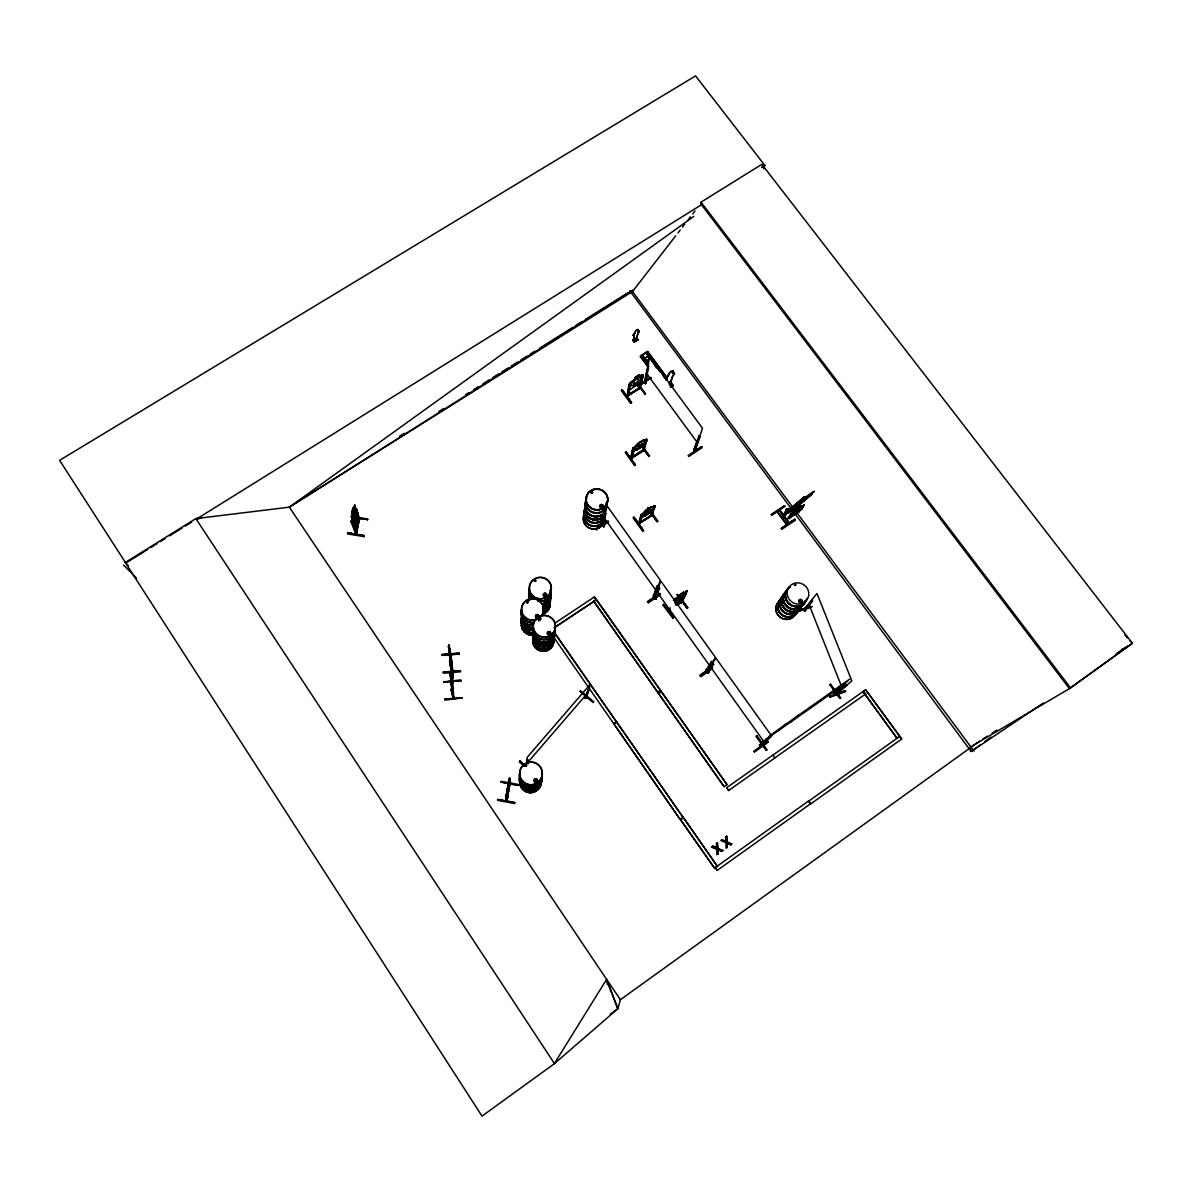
<?xml version="1.0" encoding="UTF-8"?>
<svg xmlns="http://www.w3.org/2000/svg" width="1192" height="1192" viewBox="0 0 1192 1192"><rect width="100%" height="100%" fill="white"/><g stroke="black" fill="none" stroke-linecap="round" stroke-linejoin="round"><path stroke-width="1.5" d="M351.804 513.499L353.279 521.187L355.32 514.765L354.352 507.911L353.607 510.072C352.459 502.07 350.597 523.78 353.041 508.254M526.447 763.446L527.579 759.423M670.887 383.019L672.958 386.104M527.892 764.042L528.056 759.826L526.536 760.66M834.415 691.479C831.211 695.636 836.829 689.393 843.534 683.657L842.282 684.536M590.8 492.519L591.262 491.715M592.096 492.743L592.201 491.983L591.411 492.788M592.066 493.309L592.603 492.341M592.677 492.624L591.426 491.596M452.23 664.838L453.049 678.054L451.872 661.858L452.692 674.881L452.647 674.002M506.734 800.935L505.87 800.905L505.587 795.973L506.511 794.483L506.645 801.054L506.54 793.455M543.939 594.972L544.908 593.586L546.055 594.689M683.016 598.473L680.856 602.72L681.884 601.036M682.197 601.93L677.712 604.94M763.357 742.199L763.178 741.364L761.882 742.378L763.163 741.26L761.777 742.422M829.707 696.635L845.426 690.615L845.605 691.643L829.96 697.305L829.602 696.426L845.456 690.734M535.625 580.385L534.731 580.981M525.18 765.353L526.149 765.771L525.121 765.637M540.006 618.946L539.678 619.825M670.068 610.408C669.934 607.086 666.209 616.383 670.262 607.86M358.375 519.384L359.105 519.965L356.542 532.496M358.539 519.816L359.403 520.129L359.522 518.177L356.348 534.314L356.617 532.377M526.492 601.9L527.177 603.033L528.235 602.005M527.46 601.438L527.52 602.541L526.953 601.617M356.706 533.048L355.842 532.198L356.155 534.046M352.519 515.227L351.431 521.157L355.052 506.138L354.158 507.524M354.724 529.337L355.797 529.218L358.315 516.821L356.646 509.327L353.383 525.359L353.562 523.079M452.185 671.558L451.232 669.8L451.992 669.383M452.096 682.942L452.856 682.703L452.155 683.225M452.915 696.962L453.809 696.635M453.079 696.59L453.884 698.378L451.723 689.676M633.831 335.578L633.608 340.689L636.409 338.647L638.018 332.926A3.651 0.998 -37.1 0 0 637.809 331.108C639.314 327.606 634.025 331.242 634.844 332.985A3.651 0.998 -37.1 0 0 633.831 335.578L633.608 340.689M799.415 600.813L800.964 601.99M799.772 601.528L799.474 600.723M801.411 600.604L801.471 601.632M795.764 584.885L794.796 585.034L795.481 584.303M795.437 584.587L794.915 585.317M837.32 693.357L836.441 691.926L845.501 684.312L846.648 685.579L846.052 684.119M836.769 691.658L837.157 693.699M804.838 609.291C806.731 614.014 801.888 606.892 804.853 611.004M805.166 611.094L804.406 609.455M652.173 514.437L650.713 515.212L652.501 514.899M652.218 515.51L654.617 505.646L652.128 515.585M652.367 515.331L650.534 515.868L652.024 511.115M642.965 514.125L641.4 515.048L638.793 524.301L640.238 523.184M646.317 441.979L646.913 439.49L644.291 450.114L642.995 450.621L644.082 449.16M640.059 522.528L651.815 514.944L638.599 523.75L641.058 514.586L642.652 514.229M640.178 523.124L638.465 523.839L639.97 522.841M632.073 457.087L630.643 458.324L643.814 449.742M642.875 450.725L632.296 457.49M632.445 457.385L632.147 458.205L634.8 447.447M638.614 388.428L640.402 387.445M630.166 383.675L628.929 384.465L627.037 396.608L640.283 388.011M626.873 395.476C629.778 392.69 627.216 397.726 626.918 395.252M354.143 519.31L354.844 525.314L356.84 518.922L355.887 512.173L355.156 514.318M508.209 789.089L508.612 788.255M509.997 784.604L510.355 781.892M497.645 799.564L514.84 802.633L514.646 803.587L497.496 800.294L497.66 799.325L514.825 802.574M507.226 794.394L509.58 778.138L509.908 781.431M508.284 789.923L508.328 790.385M451.321 669.785L452.275 670.887M451.395 670.083L451.604 668.935M452.677 691.643L451.783 678.367L453.005 698.139L453.794 698.244L452.662 681.66M451.679 668.161L448.46 646.079L451.157 656.613L450.382 654.646M508.358 790.207L507.688 794.692L507.867 793.783M364.156 536.653L347.543 533.927L347.632 532.794L364.231 535.685L347.617 532.839L364.335 535.804L364.156 536.698M452.468 691.494L452.379 692.463M509.267 787.793L509.938 781.252L507.583 797.88L509.699 783.218L507.956 793.246M507.196 794.766L506.898 797.433L507.42 795.347M508.716 785.915L509.237 782.503M785.737 510.802L782.086 517.417L787.927 508.82M506.734 793.499L506.183 795.6M507.747 790.668L507.315 794.915L507.881 792.516M507.494 788.776L507.732 795.526L508.299 793.142M452.081 675.924L452.737 678.814L453.035 677.89M452.737 678.814L452.841 677.905M608.591 521.545L596.328 529.501M507.539 789.402L507.077 793.693L507.673 791.294M622.045 389.918L631.537 402.449L622.045 389.918L621.375 390.41L630.732 403.224L631.462 402.747L622.075 389.709M509.148 784.738L507.613 793.142L508.343 790.132M632.55 340.405L634.353 342.149L632.654 339.839M508.552 783.308L507.628 790.803L508.775 785.036M510.161 781.863L509.848 779.479L507.032 799.564L507.375 797.165M507.598 797.731L507.211 799.072L509.684 781.907L507.405 795.407M509.237 784.217L509.401 783.353L508.775 787.763L509.535 784.634L509.282 786.035M635.291 341.761L636.856 339.705L635.664 340.763M636.275 338.051L636.722 337.262L637.973 340.346M636.409 338.647L638.152 333.089A3.651 0.998 -37.1 0 0 637.943 331.287L637.958 329.35L635.649 330.691M636.632 340.897L637.005 339.899M603.584 526.655C601.528 521.858 606.624 528.816 602.914 525.732L606.743 505.438L660.368 580.355L654.199 597.326C652.039 593.02 656.643 599.025 653.812 595.27M627.171 396.489L629.748 383.377M628.884 388.652L629.853 383.511M629.227 388.637L628.258 395.923L630.493 384.137L628.929 384.465M604.448 526.447L603.435 525.195L605.76 512.918L603.822 526.7L604.478 526.089M628.214 394.612L627.901 395.237M604.269 526.208L605.357 520.889M518.162 785.409L518.341 784.455L501.206 781.311L501.027 782.101L518.162 785.409L501.057 782.056M508.85 783.725L508.954 778.629L506.719 793.559L507.3 788.731M507.449 788.94L509.58 778.138M506.511 794.483L505.587 795.973M509.535 778.346L509.863 784.038L506.645 800.696M634.844 378.028L634.323 380.024M648.329 366.585L640.625 356.095L647.36 351.506L666.477 377.045M727.016 784.619L724.11 786.69L593.661 601.14L596.358 599.338L727.016 784.619L594.301 596.968L596.104 599.934L554.146 627.618M638.927 375.197L638.539 377.179C644.991 370.533 643.337 380.084 640.029 383.124M639.195 375.182C627.186 384.241 642.577 369.863 638.644 377.313L640.745 376.538L640 380.188L637.467 383.153L633.325 385.806L631.402 385.687L632.103 382.081L634.457 379.995M355.35 514.825L353.353 523.079M356.646 509.327L355.35 514.348L353.8 510.593L352.757 515.629L354.084 519.429M356.393 517.701L355.395 522.647L354.337 519.816M357.958 513.469L355.797 529.218M367.494 519.578L357.63 518.013L367.613 519.578M367.583 519.831L367.762 518.952L357.794 517.343M508.731 785.245L509.282 782.563L509.357 783.785M650.534 377.357L637.794 386.253M350.91 516.836L351.163 516.24M353.622 509.848L354.933 505.021L354.337 506.481M359.448 518.416L358.524 519.578L358.598 518.267L355.782 534.21L351.163 522.081L352.057 520.695L356.78 533.062M352.057 520.695L351.163 522.081M353.83 518.52L354.858 513.514M356.632 512.635L354.069 525.121L353.16 525.27M356.676 532.69L355.723 534.15M355.782 532.481L359.582 518.505M356.542 532.615L355.559 533.599M639.135 388.845L639.642 383.407M625.904 451.917L635.396 465.178L634.651 465.655L625.264 452.528L626.009 451.828L635.366 464.969L625.77 452.2M638.808 388.95L640.253 387.609M638.942 388.86L642.235 375.942L639.821 387.653L626.858 395.863M645.021 361.534L651.592 357.511M647.36 351.506L640.149 356.497L648.016 366.898M694.608 451.44L702.49 428.241L649.789 356.721L644.231 382.841C643.457 380.62 647.092 385.225 644.857 381.753M509.64 781.416L510.027 779.508M509.863 782.041L510.072 780.104L510.31 782.086M647.748 368.164L644.961 382.364L644.842 381.619M645.081 383.109L645.677 383.6M508.597 783.963L509.163 781.282M647.524 374.422L645.587 383.466L644.395 382.051M634.457 447.805L632.907 447.909L630.553 458.205M580.072 691.375L580.653 690.824L593.78 701.805L593.169 702.52L580.102 691.345L593.333 702.326M643.173 451.038L642.548 450.263L630.851 457.668L630.836 458.86L644.112 450.427M632.877 450.71L633.101 448.46L638.256 443.23L642.98 440.325M637.631 384.092L644.947 393.822M630.97 458.771L632.907 447.909M632.103 458.145L631.969 457.028L632.326 457.892M632.237 455.791L633.384 450.576M651.011 378.043L637.78 386.64M656.434 364.096L659.012 367.583M509.774 778.167L509.163 779.955M701.03 202.148L700.673 203.683L1069.433 688.618L1132.4 643.293L761.852 164.317L701.03 202.148L1070.625 688.022M643.933 449.25L642.801 451.083L644.276 443.498M642.801 451.083L646.347 439.192L645.453 440.444M643.635 449.771L646.347 439.192M636.677 449.95L641.281 446.955L646.362 441.755L646.913 439.49L642.786 440.28L644.589 441.219L644.187 442.917L637.943 448.118L635.232 448.743C636.439 443.558 641.877 440.027 647.018 439.625M587.865 692.731L526.924 763.372L527.132 757.382L589.831 684.759C590.07 690.272 583.663 702.535 586.002 696.992M761.122 745.656C759.93 743.868 760.824 748.218 759.617 744.851M585.153 698.274L586.047 694.906M707.973 673.048L706.975 671.617L715.811 657.984L771.731 736.09L760.377 746.55L759.364 745.089L760.138 744.434M585.6 698.661L588.148 689.259L587.596 690.853M585.972 698.169L586.077 697.052M587.79 690.749L585.153 698.035M665.702 378.46A5.558 1.341 -36.9 0 1 668.101 375.912C667.103 373.007 675.298 367.464 672.809 373.29A5.558 1.341 -36.9 0 1 672.929 375.823L670.053 383.943L672.72 375.555A5.558 1.341 -36.9 0 0 672.601 373.022L672.809 373.29M665.628 379.339A5.558 1.341 -36.9 0 1 668.31 376.18L669.68 372.887L673.361 371.129M707.05 670.947L706.752 669.278L705.858 669.859L706.96 671.394L712.652 662.529L711.728 661.247L705.992 670.187M706.99 671.081L706.037 669.546M708.704 672.213C707.124 673.912 710.253 671.945 707.795 671.051M670.411 387.385L670.619 385.388M672.243 386.566L672.929 385.09L670.336 381.589M653.425 595.806L654.199 597.326L654.9 596.775M655.57 598.98L654.497 597.848L660.8 581.055L715.543 657.537L706.677 671.156M693.759 450.367L693.863 449.503L695.115 451.008L699.913 436.883L699.034 435.691L693.759 450.367L697.305 440.802M693.953 449.652L694.772 450.934M656.002 598.652L655.108 597.162M694.414 449.339L694.832 450.814M639.582 522.886L650.951 516.017L650.713 515.212M642.92 514.259L640.074 523.556L641.892 515.287M603.822 526.7L602.914 525.732M604.299 526.387L603.51 525.195M657.731 521.232L648.12 507.986L657.746 521.247L656.986 521.753L647.584 508.179L657.194 521.589M979.601 741.126L620.406 999.716L617.918 1008.67L610.349 1014.139M643.486 530.485L633.876 517.179L633.086 517.909L642.652 531.23L643.486 530.485L633.876 517.179L643.412 530.723M650.862 516.33L653.365 506.466L654.617 505.646M654.557 508.179L655.287 506.093L653.797 507.107M796.792 506.406C793.44 506.734 793.038 511.696 792.114 510.116M635.977 340.897L635.828 339.422M763.714 168.877L764.787 165.345L695.547 75.886L59.6 460.335L125.816 563.086L147.734 549.438M534.657 779.911L534.746 780.805M534.701 780.313L534.94 779.806M688.35 455.702L701.73 446.642L702.148 447.611L688.887 456.432L688.35 455.702L701.716 446.613M506.734 795.883L506.317 797.239L506.928 795.928M524.703 765.502L526.506 765.115M526.432 766.337L526.536 765.353M600.485 505.93L600.872 505.021M591.202 491.7L591.545 492.847M547.962 633.056L548.931 631.939L550.153 632.818M549.81 633.92L550.153 632.728M538.858 618.663L539.395 619.423L538.724 618.559M539.499 619.199L538.724 618.648L539.678 619.006M509.714 785.617L509.863 784.038M506.123 799.027L505.944 800.726M695.308 450.442L694.578 451.306M695.398 450.65L693.684 450.01M534.508 580.236L534.269 581.145M534.761 580.489L535.432 581.219M536.042 580.951L534.448 581.264M659.563 593.363L647.36 601.587L648.239 602.72L660.383 594.435M359.299 519.533L359.373 519.965M654.021 597.237L653.469 595.925M799.519 600.887L800.264 599.889M657.552 585.361L658.461 586.628L654.676 596.998L653.782 595.777L656.33 588.714M656.136 598.28L656.062 599.025L655.078 597.669L658.878 587.313L659.787 588.565M655.719 598.995L655.317 597.713M655.317 599.114L659.295 588.893L658.878 587.313M655.958 598.891L657.939 593.542M682.986 817.25L680.081 819.321L613.835 723.768L616.577 721.89L682.986 817.25L555.114 633.801M616.637 722.143L555.144 633.503M506.868 799.176L505.9 794.364M668.861 610.93L669.874 609.514M452.841 682.882L451.902 682.778M452.856 683.299L452.692 681.541M678.904 595.344L678.322 596.849L683.448 592.335L678.874 595.553M681.377 597.117L681.928 595.836L676.862 600.306L678.278 597.207L682.524 594.212L681.198 597.267L683.269 596.089L682.226 598.444L676.773 603.003M679.008 595.493L674.985 601.185L683.746 595.002L684.804 592.603L682.718 593.78L683.448 592.335M678.188 598.652L680.915 596.73M355.946 532.913L351.476 520.606M683.344 592.171L682.599 593.631L687.233 590.874L685.638 591.485M680.364 602.362L680.692 601.662L681.094 602.765M680.707 602.824L680.528 601.99M680.856 602.72L686.622 591.619L675.104 598.891L678.352 596.626M684.968 594.078L686.264 591.143M681.973 602.034L686.965 590.845M684.014 597.862L687.233 590.874M684.133 598.012L685.579 594.182L683.388 596.566M681.601 600.679L687.054 608.248L681.571 600.589M707.437 671.051L706.335 669.517M708.599 672.735L707.124 671.677L708.018 672.929L713.367 664.585L712.443 663.303L713.859 664.257M657.597 692.299L660.308 690.451M658.491 693.52L661.202 691.673M669.636 609.47L668.354 610.721L669.248 610.87M771.596 515.063L784.783 506.108M837.008 693.506L851.818 680.87L816.967 593.452L803.944 609.797L812.452 599.621L812.482 601.245L804.645 610.721M804.63 609.753L805.062 610.826M638.569 523.407L639.702 522.454L640.298 523.303M779.017 510.265L788.985 523.348M789.015 523.213L779.225 509.967M782.161 516.956L787.674 508.775M782.891 518.237L784.053 517.656L783.412 516.508C787.972 514.378 787.033 504.961 787.256 510.668M787.391 510.578L782.757 518.326L784.232 517.343M783.233 518.416L787.703 511.293M784.127 517.552L787.852 511.204M634.829 447.492L633.25 448.371M781.579 528.25L794.855 519.31L795.228 520.263L781.952 529.203L781.401 528.473L794.841 519.28L781.52 528.548M799.072 511.711L801.605 509.133L788.821 518.863L788.24 518.133L790.847 513.931M788.344 518.282L792.62 512.649M788.493 518.177L790.952 514.08M787.435 524.271L777.363 511.353M796.718 508.954L795.66 510.578M797.21 508.567L799.907 506.749M800.83 505.974L799.862 507.554L801.784 506.57C801.814 509.61 784.053 521.917 795.586 512.098L793.812 512.337L801.367 507.151L797.418 510.861L799.027 510.876L791.354 515.302L795.66 510.385M799.981 507.703L801.009 505.825L800.16 507.554M523.675 764.713L519.861 761.062L523.809 764.459M794.796 519.608L781.401 528.473M801.471 509.222L804.034 505.05M801.575 509.371L804.198 504.931L790.817 514.169M712.682 667.684L700.36 675.998M554.429 1063.487L606.609 979.377L289.328 507.166L195.846 518.595L125.264 562.52L482 1116.114L554.474 1063.622L617.814 1008.745L606.624 979.377L620.406 999.716M788.672 510.131L788.061 508.731M712.92 662.976L707.601 671.349L708.495 672.586L711.266 668.28M707.78 672.884L707.273 671.617M526.492 766.054L524.823 765.964M628.735 388.756L629.748 389.769L640.029 382.975L642.041 380.233M545.787 595.568L545.996 594.421M546.085 595.27L544.208 595.732M536.683 617.173L538.158 616.577M538.248 618.633L540.05 618.737M527.803 601.96L527.058 601.528L527.266 602.586M528.16 602.437L527.192 602.899M621.375 390.395L630.732 403.224M799.608 600.634L801.173 599.993M787.51 509.297L789.134 508.746L787.882 509.818M787.778 509.669L789.134 508.746M649.536 508.507L645.826 513.067L650.355 510.087L649.431 508.358M675.67 235.897L632.505 291.519L289.313 507.151L693.848 216.348M677.95 232.962L680.215 230.041M682.495 227.106L684.759 224.185M688.171 219.79L690.436 216.855M692.716 213.934L694.981 210.999M796.554 612.092L811.886 606.654M524.525 766.396L519.25 761.882L519.831 761.092M805.047 611.004L809.726 605.163M646.6 510.25C630.792 527.162 655.034 498.122 643.367 515.182L646.079 514.348L652.411 509.222L652.843 507.717L651.16 507.241L655.287 506.093L651.055 507.092M676.117 604.329L684.163 597.773M682.107 600.276L684.283 597.922M833.789 691.867L833.7 692.939L835.19 691.822M794.244 506.302L791.846 508.91L797.076 506.645L812.408 493.741L804.227 497.749M794.23 509.446L792.591 510.608M794.364 509.416C792.874 507.911 793.336 512.664 785.334 513.663L786.884 511.904M784.977 513.186L792.769 509.759M672.809 618.32L673.644 617.59L663.616 604.135L662.782 604.865L672.884 618.246M634.353 379.846L629.719 383.586L631.328 382.006M633.205 448.594L638.197 443.215M776.812 511.74L786.66 524.912M645.587 361.817L641.192 355.827L648.731 366.436M646.839 361.042L642.473 355.007L641.594 355.589M646.735 352.266L647.763 351.595L666.507 377.015M675.491 603.897L681.675 599.546L679.365 600.172L682.867 596.715L675.298 602.034M640.268 388.145L643.024 374.839L641.519 375.271M675.208 603.718L677.503 601.468L675.313 602.124M672.079 386.655L673.122 385.985M756.652 735.851L755.952 736.358L766.173 750.409M649.372 512.962L654.602 507.956L644.887 516.166L649.536 513.111M453.035 696.828L451.157 689.021L452.93 697.856M452.766 683.18L450.114 673.554L451.932 689.84L451.247 683.612M833.744 691.792L834.251 692.492M635.262 339.72L636.275 340.376M759.513 745.134L766.873 738.444L767.827 739.755L766.396 738.802M771.09 734.719L849.583 679.202L833.938 692.775M763.267 742.288L762.373 743.033M754.104 751.258L767.842 741.484M680.081 819.321L553.475 636.856M777.84 731.054L785.364 724.2M680.692 819.902L714.693 868.417L717.45 866.45L683.582 817.846L680.692 819.902L714.693 868.417M833.759 690.019L830.079 684.461L840.181 698.408L830.004 684.521M683.582 817.846L717.45 866.45M790.639 722.084L798.506 714.991M673.45 600.366L675.149 598.876M673.569 600.515L675.268 599.04M535.059 781.341L536.46 781.505L536.936 780.03M724.11 786.69L593.661 601.14M766.843 749.932L756.756 735.762L766.903 749.887L766.143 750.438M548.126 633.831L549.929 633.891M836.158 690.093L843.534 683.657M630.792 457.594L631.03 458.413L632.207 457.639M526.626 601.483L528.279 601.796M836.68 691.732L837.082 691.747M726.658 787.688L728.625 790.49L726.658 787.688L865.645 689.721L901.718 738.995L810.456 804.123L808.459 801.322L899.483 736.537M837.723 693.103C839.138 693.386 835.368 689.959 837.082 693.535M846.648 685.579L837.961 692.865M786.303 509.267C789.387 512.664 784.172 509.357 787.197 508.88L786.72 509.818L787.972 508.76L788.612 509.759M787.197 508.88L785.99 509.535M787.003 510.206L788.851 508.373M784.902 513.231L804.302 496.945L785.468 513.692M804.302 496.945L785.573 512.843M804.66 497.422L785.245 513.692C790.341 510.325 781.028 514.229 793.142 509.952M638.778 387.638L638.882 388.562L627.141 396.057M792.024 510.146L802.693 501.057M807.997 496.528L811.707 494.427L792.457 510.578M800.771 503.009L814.449 491.253L805.524 497.198L796.435 505.363L803.751 500.953M834.355 691.405L840.3 698.318M774.755 757.993L772.997 755.043M795.809 585.466L794.289 584.885M645.602 352.981L660.383 372.038M863.604 691.315L865.586 694.012M865.645 689.721L901.718 738.995M786.049 512.083L787.152 512.411M672.571 386.253L670.366 383.258M673.018 386.074L669.815 381.917L672.199 386.223L672.929 385.09M1129.882 640.551L1132.4 643.293L1069.433 688.618L970.228 747.116L971.152 751.496L1043.447 702.967M980.539 744.717L971.152 751.496L630.032 291.101M985.039 741.469L991.029 737.133M761.777 167.506L764.787 165.345L761.703 167.267M715.423 867.433L808.757 800.845L810.754 803.632L717.241 870.369L715.26 867.508L717.241 870.369M897.189 738.206L863.038 691.569L896.861 738.399L899.379 736.447M769.063 736.582L770.345 735.688L767.648 738.161L840.33 687.248M833.387 692.314L834.922 691.181M754.476 752.063L768.184 742.214L767.648 741.513L754.044 751.154L754.447 751.988M840.032 698.527L840.777 697.99L830.526 684.178L829.826 684.685M716.735 849.121L711.624 846.976L716.735 849.121L716.943 854.738L718.135 853.904L717.822 849.509L718.135 853.904M717.867 848.242C717.584 833.446 714.783 853.085 722.933 850.492L721.682 851.371L717.703 849.568M727.299 847.393L726.986 842.982L727.299 847.393L726.107 848.212L725.898 842.61L720.788 840.464L722.039 839.6L725.928 841.358L725.615 837.052L725.928 841.358M726.852 843.057L730.83 844.845L732.082 843.966L726.897 841.805L726.703 836.277L726.897 841.805M675.804 602.988L679.991 600.038L681.019 597.684L674.687 602.094M676.222 604.478L682.197 600.232L687.799 607.711L687.054 608.248M711.624 846.976L712.876 846.096L716.779 847.855L712.876 846.096M717.554 842.789L716.347 843.623L716.66 847.929M725.496 837.127L726.703 836.277M682.048 595.985L677.399 599.04M674.806 601.766L685.683 594.376L676.043 602.02M681.317 597.415L684.297 595.046M675.968 605.268L680.468 602.094M677.369 604.478L681.854 601.304M677.756 594.301L677.011 594.838L679.246 597.818M677.25 599.576L681.481 596.596M728.625 790.49L865.884 693.789M711.52 669.263L700.896 676.758L699.853 675.372L707.467 670.068M699.913 675.417L707.512 670.113M711.117 668.414L700.479 675.938M712.652 662.529L711.237 661.59M613.746 723.976L616.726 721.935M658.461 586.628L657.06 585.704L653.276 596.343M660.04 593.556L647.956 602.109M647.778 602.124L660.1 593.84M647.897 602.347L660.249 593.944M648.239 602.675L660.353 594.361M801.009 505.825L796.494 508.865L801.113 505.974M788.24 518.133L799.251 511.845M1115.727 654.453L1128.034 646.198L1121.448 649.655M554.265 627.812L594.555 600.962M693.818 449.652L694.325 449.846M596.283 529.755L595.747 529.01L607.905 520.978M596.194 529.591L608.412 521.396M555.278 622.939L594.301 596.968M699.913 436.883L698.557 436.004M652.322 515.212L638.912 523.869M647.42 508.477L648.18 507.986M646.422 510.087L651.249 507.136L646.541 510.236M637.705 386.476L651.085 377.715M645.304 383.496L645.721 382.826M632.714 450.829C638.748 450.68 643.01 445.495 646.213 441.83M644.798 394.18L645.528 393.688L638.212 383.764M628.184 394.775L638.48 388.503M982.729 739.129L987.408 736.135M992.102 733.125L996.795 730.13M1117.098 653.186L1128.034 646.198M289.313 507.151L632.982 290.014M399.588 436.183L404.312 433.217M438.939 411.449L443.662 408.483M465.714 394.641L468.858 392.66M473.582 389.695L478.305 386.73M483.028 383.764L489.331 379.816M492.475 377.834L498.777 373.871M501.921 371.904L508.224 367.941M511.368 365.959L517.671 362.01M520.815 360.029L527.117 356.08M530.261 354.099L534.985 351.133M539.708 348.168L572.771 327.398M575.93 325.416L582.217 321.467M585.376 319.486L627.886 292.785M687.754 607.726L682.092 600.097M150.863 547.486L157.135 543.582M160.264 541.63L164.958 538.71M169.666 535.789L182.197 527.981M185.326 526.03L191.584 522.141M201.686 517.82L196.293 519.205L701.477 204.756M789.476 523.02L779.747 509.759M730.83 844.845L726.986 842.982M722.933 850.492L717.748 848.317M648.955 456.089L641.505 446.27M648.984 456.268L641.594 445.957M535.163 779.613L536.311 779.374M536.594 615.385L537.979 615.31M537.875 617.098L536.981 617.277M527.534 602.467L527.803 601.811M534.627 580.057L535.595 579.997M684.327 595.285L685.787 594.525M644.932 394.045L636.677 382.662M602.139 506.794L600.366 506.034M592.245 493.086L591.038 492.862M600.857 505.125L602.541 506.049M600.917 505.289L601.736 504.946M685.758 591.634L687.084 590.994M646.317 352.534L650.325 358.658M641.981 355.216L648.612 364.096M784.962 513.022L786.064 513.35M802.454 501.504L799.847 502.622L809.442 495.544M811.707 494.427L810.649 494.263M813.391 491.968L810.411 493.771L812.139 493.041M804.302 505.08L803.065 505.587M802.976 505.691L804.153 505.199M639.135 388.324L639.94 387.087M836.441 691.926L837.529 691.762M796.331 612.047L811.99 606.519M805.39 610.826L804.496 611.198L803.944 609.797M196.293 519.205L199.824 518.103M640.819 517.253C651.875 512.769 637.288 520.591 641.505 515.197L641.058 514.586M641.624 375.405L643.129 374.988M549.363 634.099L548.499 634.189M545.355 595.732L544.476 595.806M539.425 619.81L538.397 619.482M632.609 450.695L636.781 450.084M354.754 529.159L355.797 529.039M353.19 525.091L353.875 525.091M460.917 680.647L460.872 679.887L443.692 681.928L460.932 680.826L443.692 681.928M451.008 682.763L450.561 672.675L451.783 678.471M451.455 683.746L451.008 682.599M451.276 690.6L451.783 688.976M444.884 699.272L462.109 697.841L444.839 698.989L444.944 700.091L462.123 697.976M449.354 655.019L448.907 645.155L450.144 651.264M449.771 648.15L449.95 651.279M442.113 654.557L459.233 653.156L459.293 654.095L442.172 655.436L442.113 654.512L459.233 653.216M442.157 655.257L459.278 653.842M449.786 656.092L449.339 654.855M450.293 656.494L451.321 656.241L451.083 654.766M450.516 656.434L451.157 655.943L451.947 668.042M450.055 659.981L449.593 655.958M449.518 661.426L451.083 668.205M449.861 659.936L450.263 662.171M452.066 669.859L451.589 671.603L449.622 662.99M451.41 675.417L451.589 678.486M451.842 669.993L452.349 674.985L451.395 664.883L452.29 676.087M452.096 673.897L451.232 658.967L451.083 660.726M451.306 664.302L451.232 662.037L452.036 667.684M537.115 615.221L538.069 615.668M655.406 599.203L654.632 598.175M706.439 669.666L707.303 670.723M707.154 671.096L705.962 669.993M800.473 600.112L801.233 600.395M800.696 602.02L799.951 601.736M354.799 512.56L353.517 517.894M356.259 509.222L356.393 512.679M508.135 791.458L507.896 790.072M509.684 779.926L509.327 782.548M508.641 780.224L509.461 783.844M506.272 799.057L507.032 799.564M629.883 290.982L632.505 291.519L974.058 751.183M536.311 779.33L536.802 780.149M450.978 654.602L448.907 645.155M450.472 657.313L450.487 656.166M519.787 761.241L523.75 764.608M628.795 388.503L629.868 389.635M123.581 565.068L136.559 578.195M125.264 562.52L128.393 565.723M1124.861 635.068L1127.379 637.809M677.101 594.629L679.365 597.579M647.643 366.778L648.523 367.955L645.125 383.764L644.276 382.617M693.789 450.144L694.653 451.321M793.246 510.236L792.799 509.476L786.929 512.649M634.844 332.985L634.978 333.164A3.651 0.998 -37.1 0 0 633.965 335.757M647.286 351.685L667.177 378.698M670.083 382.587L672.69 386.178M648.314 353.339L667.058 378.773M636.379 337.47L638.078 339.78M648.94 355.246L656.807 365.631M658.848 368.715L666.73 379.086M647.42 354.024L650.862 358.434M652.933 361.504L655.272 364.409M658.446 368.984L665.181 377.879M666.388 379.622L666.596 379.89A5.558 1.341 -36.9 0 1 665.658 379.756M662.543 374.959L664.749 377.953M669.159 383.943L671.364 386.938M652.531 361.653L654.736 364.633M647.807 355.976L650.013 358.971M647.643 356.065L649.878 359.06M644.514 358.121L646.72 361.116M644.112 358.27L646.317 361.265M643.799 358.583L646.004 361.578M643.635 358.673L645.87 361.668M640.745 355.723L648.463 366.495M646.302 373.096L697.543 442.828M641.594 375.152L631.164 381.827M641.177 441.576L642.145 443.662L637.66 446.568L639.672 442.56M642.19 445.793L649.61 455.91L648.85 456.402L641.564 445.987M604.344 518.133L656.464 591.098M656.881 591.768L710.045 666.209M710.313 666.641L764.579 742.616M195.846 518.595L554.474 1063.622M539.857 618.514L539.455 619.944L538.248 619.065M837.052 691.896L837.648 693.133M808.727 603.793L842.506 688.872M617.814 1008.745L606.609 979.377L607.473 984.696M351.461 520.993L356.348 534.314M353.428 525.195L354.903 529.382M352.266 512.903L352.936 509.655M353.845 517.134L354.501 513.916M353.756 517.805L354.337 519.34M352.832 508.462L353.413 510.042M352.862 508.224L353.428 509.803M357.555 516.896L358.643 520.189M354.456 506.049L359.254 520.114M356.617 509.535L358.092 513.663M354.739 504.991L359.686 518.863M451.157 689.021L453.094 696.769M451.202 682.584L451.977 685.773M450.218 675.119L452.17 683.403M451.023 678.695L450.963 675.73L451.798 681.273M450.114 673.554L452.051 681.705M451.157 678.576L451.619 680.468M450.77 672.869L451.41 675.611M450.561 672.675L452.751 681.824M452.275 675.909L452.93 678.799M450.069 662.186L452.185 672.139M451.261 664.942L451.351 668.101M449.533 654.84L450.323 658.342M451.276 663.437L451.515 664.51L451.261 660.591M451.232 658.967L451.872 661.858M448.579 647.643L450.561 656.658M451.038 658.982L451.693 662.052M448.46 646.079L450.457 654.959M449.771 650.251L450.159 653.946M449.786 655.943L450.069 659.146M451.44 683.597L452.17 688.618L452.17 686.562M506.228 795.422L506.347 797.046M506.421 795.451L506.511 797.269M506.883 796.703L507.062 798.834M506.689 796.673L506.823 798.268M507.703 790.028L507.837 792.024M508.12 790.668L508.254 792.65M452.602 673.48L452.14 665.896M452.185 669.71L452.334 671.185M450.77 660.472L450.144 651.16L450.576 660.487M452.856 696.679L453.005 698.139M508.731 784.381L508.82 786.66M509.118 785.245L509.237 787.301M508.895 784.634L508.969 785.856M508.954 778.629L509.267 783.934M509.997 779.717L510.131 782.056M449.31 648.18L449.429 650.638M450.755 672.66L450.814 674.434M449.101 645.14L449.16 646.854M541.958 775.59A11.22 11.16 -52.6 0 1 530.157 787.644A11.22 11.16 -52.6 0 1 519.831 774.398M542.137 775.411A11.384 11.324 -52.5 0 1 530.157 787.644A11.384 11.324 -52.5 0 1 519.682 774.174M541.838 776.797A11.16 11.115 -53.6 0 1 530.082 788.806A11.16 11.115 -53.6 0 1 519.816 775.59M541.704 770.941A11.473 11.413 -51.1 0 1 531.736 786.184A11.473 11.413 -51.1 0 1 519.682 772.625M542.137 774.04A11.309 11.249 -51.3 0 1 541.973 776.99M541.049 779.792A11.309 11.249 -51.3 0 1 519.831 772.833M541.63 779.747A11.13 11.071 -55.9 0 1 529.918 791.712A11.13 11.071 -55.9 0 1 519.682 778.555M541.809 778.272A11.22 11.16 -54.8 0 1 530.008 790.341A11.22 11.16 -54.8 0 1 519.682 777.08A11.22 11.16 -54.7 0 0 530.008 790.266A11.22 11.16 -54.7 0 0 541.809 778.197M541.496 779.598A10.981 10.937 -55.8 0 1 529.948 791.413A10.981 10.937 -55.8 0 1 519.831 778.421M541.481 781.252A11.056 10.996 -54.8 0 1 528.577 790.087A11.056 10.996 -54.8 0 1 519.831 777.199M541.511 780.998A11.071 11.011 -54.7 0 1 528.592 789.864A11.071 11.011 -54.7 0 1 519.831 776.946M536.385 786.154A1.728 1.728 -61.6 0 1 535.983 786.362M605.417 511.025A10.698 10.266 9.5 0 1 585.227 504.544M606.385 505.81A10.698 10.266 9.5 0 1 606.266 508.477M606.579 505.587A10.847 10.415 9.5 0 1 593.84 516.553A10.847 10.415 9.5 0 1 585.987 501.743M585.659 504.842A10.654 10.221 9.5 0 0 590.74 518.55A10.654 10.221 9.5 0 0 604.91 513.827A10.654 10.221 9.5 0 1 590.725 518.669A10.639 10.221 9.5 0 1 585.644 504.991A10.654 10.221 9.5 0 0 590.725 518.669A10.639 10.221 9.5 0 0 604.88 513.976M607.279 501.847A10.937 10.49 9.5 0 1 594.45 512.888A10.937 10.49 9.5 0 1 586.524 497.958M606.505 505.214A10.713 10.281 9.5 0 1 595.33 516.211A10.713 10.281 9.5 0 1 585.317 503.948M607.056 502.249A10.773 10.341 9.5 0 1 594.406 513.141A10.773 10.341 9.5 0 1 586.598 498.42M606.013 502.741A10.847 10.415 9.5 0 1 595.285 516.553A10.847 10.415 9.5 0 1 586.002 501.549M607.041 504.35A10.788 10.356 9.5 0 1 593.139 512.202A10.788 10.356 9.5 0 1 586.688 497.809M604.836 513.707A10.564 10.147 9.5 0 1 590.785 518.401A10.564 10.147 9.5 0 1 585.749 504.797M603.584 520.785A10.46 10.057 9.5 0 1 589.653 525.434A10.46 10.057 9.5 0 1 584.676 511.949M603.778 520.472A10.624 10.207 9.5 0 1 589.653 525.195A10.624 10.207 9.5 0 1 584.601 511.502M603.092 523.452A10.43 10.028 9.5 0 1 589.235 528.086A10.43 10.028 9.5 0 1 584.274 514.661A10.356 9.968 9.5 0 0 589.265 527.952A10.356 9.968 9.5 0 0 603.063 523.348M605.238 514.721A10.698 10.281 9.5 0 1 592.811 522.871A10.698 10.281 9.5 0 1 584.199 510.787A10.698 10.281 9.5 0 0 592.841 522.692A10.698 10.281 9.5 0 0 605.268 514.542M603.688 520.219A10.475 10.072 9.5 0 1 589.742 524.867A10.475 10.072 9.5 0 1 584.75 511.368M604.21 517.403A10.549 10.132 9.5 0 1 584.318 511.01M605.163 514.318A10.564 10.147 9.5 0 1 592.901 522.364A10.564 10.147 9.5 0 1 584.393 510.429M533.152 625.532A11.056 10.803 0.5 0 1 521.485 612.703M533.062 627.677A10.862 10.609 0.5 0 1 521.44 617.858A10.907 10.654 0.3 0 0 532.973 630.404M533.062 627.558A10.788 10.549 0.5 0 1 521.5 617.784M521.5 609.917A11.145 10.877 0.7 0 0 533.256 622.835A10.996 10.728 0.6 0 1 521.47 612.912M542.971 608.397A11.145 10.877 0.7 0 1 543.388 614.014M533.152 625.085A10.922 10.668 0.6 0 1 521.634 612.435M542.807 608.605A10.996 10.728 0.6 0 1 543.239 614.148M540.9 618.946A11.145 10.892 0.7 0 1 538.724 620.838M533.271 622.701A11.145 10.892 0.7 0 1 521.5 609.768M542.971 608.248A11.145 10.892 0.7 0 1 543.403 613.865M540.795 618.693A11.011 10.743 0.7 0 1 538.65 620.555M533.256 622.388A11.011 10.743 0.7 0 1 521.47 612.435M542.837 608.144A11.011 10.743 0.7 0 1 543.269 613.686M521.425 623.312A10.668 10.43 0.2 0 0 532.854 632.982A10.817 10.579 0.2 0 1 521.455 620.421M521.44 625.353A10.579 10.356 0.1 0 0 532.779 634.934A10.564 10.326 0.1 0 1 521.47 625.338A10.579 10.341 0.1 0 0 532.764 635.083A10.624 10.385 0.1 0 1 521.411 625.502M533.048 627.946A10.788 10.534 0.4 0 1 521.5 618.186M533.048 627.886A10.847 10.594 0.4 0 1 521.44 618.067M532.869 632.55A10.683 10.445 0.2 0 1 521.425 622.88M532.958 630.404A10.743 10.505 0.3 0 1 521.44 620.674M532.869 632.848A10.817 10.579 0.2 0 1 521.455 620.287A10.758 10.519 0.4 0 0 532.973 629.972M532.973 630.27A10.907 10.654 0.4 0 1 521.47 617.605M554.682 633.622A10.922 10.698 2.4 0 1 541.913 642.145A10.922 10.698 2.4 0 1 533.226 629.614M555.025 630.538A11.086 10.847 2.4 0 1 543.343 642.19A11.086 10.847 2.4 0 1 533.092 629.287M533.211 631.671A10.788 10.564 2.3 0 0 543.194 644.216A10.788 10.564 2.3 0 0 554.563 632.877A10.877 10.654 2.3 0 1 543.194 644.365A10.877 10.654 2.3 0 1 533.122 631.715M554.608 632.877A10.832 10.609 2.3 0 1 543.194 644.261A10.832 10.609 2.3 0 1 533.167 631.656M555.293 627.886A11.175 10.937 2.5 0 1 543.537 639.627A11.175 10.937 2.5 0 1 533.197 626.634M533.241 629.167A10.937 10.713 2.4 0 0 541.943 641.713A10.937 10.713 2.4 0 0 554.727 633.19A10.817 10.609 2.3 0 1 543.165 644.634A10.817 10.609 2.3 0 1 533.152 632.043A10.773 10.564 2.3 0 0 543.179 644.589A10.773 10.564 2.3 0 0 554.518 633.265M555.114 628.199A11.011 10.773 2.5 0 1 543.522 639.761A11.011 10.773 2.5 0 1 533.331 626.947M555.159 627.752A11.026 10.788 2.5 0 1 543.552 639.314A11.026 10.788 2.5 0 1 533.346 626.5M554.086 638.167A10.683 10.475 2.1 0 1 542.822 649.402A10.683 10.475 2.1 0 1 532.943 636.96M553.669 635.291A10.832 10.624 2.1 0 1 544.252 649.402A10.832 10.624 2.1 0 1 532.794 636.796M554.518 635.336A10.922 10.713 2.2 0 1 543.016 646.824A10.922 10.713 2.2 0 1 532.899 634.114M553.55 635.068A10.698 10.49 2.1 0 1 544.252 648.984A10.698 10.49 2.1 0 1 532.958 636.543A10.847 10.624 2.1 0 0 544.252 649.268A10.847 10.624 2.1 0 0 553.669 635.157M553.773 632.937A10.773 10.549 2.2 0 1 544.416 646.943A10.773 10.549 2.2 0 1 533.033 634.427M554.384 635.202A10.773 10.564 2.2 0 1 543.03 646.541A10.773 10.564 2.2 0 1 533.048 633.995M551.27 590.01A11.115 10.817 2.5 0 1 541.019 601.587M532.928 598.965A11.115 10.817 2.5 0 1 529.278 588.744M550.451 590.055A11.026 10.743 2.4 0 1 543.686 603.718M530.917 599.591A11.026 10.743 2.4 0 1 529.218 591.53M551.285 589.861A11.115 10.817 2.5 0 1 538.128 601.275M532.943 598.816A11.115 10.817 2.5 0 1 529.293 588.595M551.151 589.697A10.966 10.668 2.5 0 1 538.173 600.962M533.048 598.548A10.966 10.668 2.5 0 1 529.442 588.446M550.257 590.427A10.847 10.564 2.4 0 1 543.612 603.867A10.862 10.579 2.4 0 0 550.287 590.427M550.361 601.051A10.788 10.519 2.2 0 1 543.165 611.764M529.01 599.829A10.788 10.519 2.2 0 1 529.904 597.237M549.989 603.539A10.549 10.281 2.1 0 1 542.956 614.014A10.564 10.296 2.1 0 0 550.004 603.539A10.549 10.281 2.1 0 1 542.956 613.865A10.579 10.326 2.1 0 0 550.034 603.45A10.519 10.266 2.1 0 1 542.956 613.835M550.466 597.952A10.728 10.445 2.3 0 1 543.314 608.591M529.233 596.73A10.728 10.445 2.3 0 0 529.069 599.457A10.639 10.37 2.2 0 1 530.038 596.983M550.227 600.768A10.639 10.37 2.2 0 1 543.135 611.332M550.421 598.429A10.713 10.445 2.3 0 1 543.284 609.052M529.054 599.934A10.713 10.445 2.3 0 1 529.218 597.207M550.019 595.404A10.877 10.594 2.3 0 1 543.358 608.888M528.92 599.636A10.877 10.594 2.3 0 1 529.978 594.242M550.048 593.124A10.773 10.49 2.3 0 1 543.448 606.49M529.71 599.993A10.773 10.49 2.3 0 1 529.308 594.585M545.847 603.703A1.565 1.52 3 0 1 545.325 604.299A1.669 1.639 3 0 0 545.951 603.793M803.423 604.091A10.862 10.37 32.4 0 1 787.808 607.443A10.862 10.37 32.4 0 1 785.841 591.679M803.676 604.001A11.011 10.519 32.4 0 1 787.852 607.399A11.011 10.519 32.4 0 1 785.856 591.411M801.352 606.668A10.728 10.266 32.5 0 1 785.915 609.976A10.728 10.266 32.5 0 1 783.978 594.391A10.758 10.281 32.5 0 0 785.901 609.991A10.758 10.281 32.5 0 0 801.382 606.668A10.803 10.326 32.5 0 1 784.887 609.008A10.803 10.326 32.5 0 1 786.139 592.498A10.743 10.266 32.5 0 0 784.992 608.874A10.743 10.266 32.5 0 0 801.531 606.43M806.075 600.842A10.981 10.475 32.1 0 1 787.688 596.387A10.981 10.475 32.1 0 1 800.145 583.156A10.981 10.475 32.1 0 1 806.075 600.842A10.951 10.46 32.2 0 1 790.251 604.165A10.951 10.46 32.2 0 1 788.27 588.267M806.835 598.563A11.101 10.594 32.2 0 1 789.938 604.597A11.101 10.594 32.2 0 1 790.087 586.747M804.704 601.066A10.877 10.385 32.3 0 1 789.372 607.726A10.877 10.385 32.3 0 1 786.184 591.187M805.628 601.26A10.937 10.445 32.3 0 1 788.791 603.748A10.937 10.445 32.3 0 1 790.043 587.045M804.719 601.26A11.011 10.534 32.4 0 1 789.178 608.009A11.011 10.534 32.4 0 1 785.96 591.262M806.954 598.414A11.101 10.609 32.2 0 1 790.058 604.448A11.101 10.609 32.2 0 1 790.192 586.598M797.299 611.913A10.624 10.162 32.7 0 1 777.661 604.418M780.104 599.755A10.624 10.162 32.7 0 0 778.555 601.915A10.579 10.132 32.8 0 0 781.594 618.082A10.579 10.132 32.8 0 0 796.524 611.57M798.461 609.291A10.773 10.311 32.7 0 1 783.248 615.906A10.773 10.311 32.7 0 1 780.119 599.502M796.435 611.66A10.549 10.102 32.8 0 1 780.358 617.426A10.549 10.102 32.8 0 1 780.522 600.41M799.668 609.112A10.862 10.385 32.6 0 1 782.95 611.585A10.698 10.236 32.6 0 1 784.172 595.285M784.217 594.987A10.862 10.385 32.6 0 0 782.95 611.585A10.698 10.236 32.6 0 0 799.415 609.201M797.657 611.466A10.639 10.177 32.7 0 1 782.354 614.759A10.639 10.177 32.7 0 1 780.432 599.293M798.566 609.142A10.773 10.311 32.7 0 1 783.353 615.772A10.773 10.311 32.7 0 1 780.209 599.352M800.696 606.415A10.862 10.385 32.6 0 1 784.157 612.345A10.862 10.385 32.6 0 1 784.321 594.853M800.681 606.221A10.713 10.251 32.6 0 1 784.366 612.062A10.713 10.251 32.6 0 1 784.515 594.808M654.81 365.929A1.803 1.699 12.1 0 1 655.972 366.644M656.196 367.047A1.803 1.699 12.1 0 1 656.27 367.926M355.857 519.429L355.44 525.508L355.514 520.219L354.188 521.947L355.589 518.833L356.006 512.888L355.961 518.028L357.332 516.33L355.857 519.429M634.338 380.635L633.622 384.256L637.78 381.604L638.51 377.968L634.338 380.635M635.53 377.879L638.227 376.15L635.53 377.879M643.308 359.209L649.923 354.978L643.308 359.209M760.928 745.998L759.885 744.657L761.032 745.983M679.678 595.166L682.42 593.229L679.678 595.166M795.347 510.891L793.589 513.797L797.761 510.981L799.549 508.075L795.347 510.891M784.425 505.617L771.09 514.482L771.641 515.227L784.902 506.317L784.425 505.617M809.83 606.549L796.047 611.436L809.86 606.609M460.425 670.723L443.26 672.124L443.364 673.197L460.529 671.826L460.47 670.977L443.26 672.124L460.44 670.768M534.701 781.728A1.639 1.639 0 0 0 537.383 780.79A1.639 1.639 0 0 0 535.223 778.942A1.639 1.639 0 0 0 534.701 781.728M534.731 784.083A11.399 11.339 -49.9 0 0 538.412 764.713A11.399 11.339 -49.9 0 0 519.816 771.284A11.399 11.339 -49.9 0 0 534.731 784.083A11.339 11.294 -50 0 0 538.367 764.892A11.339 11.294 -50 0 0 519.876 771.418A11.339 11.294 -50 0 0 534.701 784.172M530.172 787.376A11.205 11.16 -52.4 0 0 541.973 775.336A11.235 11.175 -52.4 0 1 530.172 787.405A11.235 11.175 -52.4 0 1 519.831 774.129A11.205 11.16 -52.4 0 0 530.172 787.376M536.355 782.176A1.773 1.758 -58.7 0 0 536.922 779.166A1.773 1.758 -58.7 0 0 534.031 780.194A1.773 1.758 -58.7 0 0 536.355 782.176M529.874 792.68A10.877 10.832 -56.7 0 0 541.317 780.983A10.862 10.803 -56.7 0 1 529.874 792.665A10.877 10.832 -56.7 0 1 519.861 779.806A10.862 10.803 -56.7 0 0 529.874 792.665M600.515 507.196A1.565 1.505 10.1 0 0 603.063 506.347A1.565 1.505 10.1 0 0 600.991 504.633A1.684 1.624 10.1 0 0 600.425 507.345A1.684 1.624 10.1 0 0 603.167 506.421A1.684 1.624 10.1 0 0 600.947 504.588A1.565 1.505 10.1 0 0 600.515 507.196M589.936 507.211A10.862 10.415 9.5 0 0 607.607 501.325A10.862 10.415 9.5 0 0 593.243 489.48A10.877 10.43 9.5 0 0 589.921 507.241A10.877 10.43 9.5 0 0 607.622 501.34A10.877 10.43 9.5 0 0 593.229 489.48A10.862 10.415 9.5 0 0 589.936 507.211M589.891 507.509A10.832 10.385 9.5 0 0 607.533 501.623A10.832 10.385 9.5 0 0 593.199 489.823A10.832 10.385 9.5 0 0 589.891 507.509M584.646 510.474A10.594 10.177 9.5 0 0 604.791 514.244A10.579 10.162 9.5 0 1 584.676 510.474M585.644 505.304A10.594 10.177 9.5 0 0 584.795 507.822A10.579 10.162 9.5 0 1 585.659 505.304M536.147 617.382A1.594 1.565 1.4 0 0 538.769 616.502A1.713 1.684 1.4 0 0 536.623 614.655A1.713 1.684 1.4 0 0 536.072 617.516A1.713 1.684 1.4 0 0 538.888 616.562A1.594 1.565 1.4 0 0 536.668 614.729A1.594 1.565 1.4 0 0 536.147 617.382M525.314 617.501A11.086 10.817 0.8 0 0 543.418 611.332A11.086 10.817 0.8 0 0 528.875 599.099A11.086 10.817 0.8 0 0 525.314 617.501M525.329 617.709A11.026 10.758 0.7 0 0 543.358 611.57A11.026 10.758 0.7 0 0 528.89 599.412A11.026 10.758 0.7 0 0 525.329 617.709M547.962 634.382A1.594 1.565 3.4 0 0 550.585 633.488A1.594 1.565 3.4 0 0 548.484 631.715A1.594 1.565 3.4 0 0 547.962 634.382M537.115 634.517A11.101 10.862 2.6 0 0 555.234 628.318A11.101 10.862 2.6 0 0 540.647 616.04A11.115 10.877 2.6 0 0 537.1 634.546A11.115 10.877 2.6 0 0 555.263 628.333A11.115 10.877 2.6 0 0 540.647 616.026A11.101 10.862 2.6 0 0 537.115 634.517M547.888 634.517A1.728 1.684 3.4 0 0 550.704 633.563A1.728 1.684 3.4 0 0 548.439 631.641A1.728 1.684 3.4 0 0 547.888 634.517M542.688 651.264A10.594 10.4 2 0 0 553.863 640.119A10.579 10.37 2 0 1 542.688 651.249A10.594 10.4 2 0 1 532.884 638.927A10.579 10.37 2 0 0 542.688 651.249M543.954 596.015A1.594 1.55 3.2 0 0 546.562 595.136A1.594 1.55 3.2 0 0 544.476 593.378A1.713 1.669 3.2 0 0 543.88 596.149A1.713 1.669 3.2 0 0 546.681 595.195A1.713 1.669 3.2 0 0 544.431 593.318A1.594 1.55 3.2 0 0 543.954 596.015M533.152 596.119A11.041 10.743 2.6 0 0 551.196 589.995A11.041 10.743 2.6 0 0 536.683 577.837A11.041 10.743 2.6 0 0 533.152 596.119M533.167 596.343A11.011 10.713 2.5 0 0 551.151 590.249A11.011 10.713 2.5 0 0 536.683 578.12A11.011 10.713 2.5 0 0 533.167 596.343M543.641 603.405A10.862 10.579 2.4 0 0 550.883 592.633A10.877 10.594 2.4 0 1 543.656 603.42M529.397 591.396A10.862 10.579 2.4 0 0 531.066 599.338A10.877 10.594 2.4 0 1 529.367 591.396M529.382 591.888A10.847 10.564 2.4 0 0 529.784 597.341A10.862 10.579 2.4 0 1 529.352 591.888M543.463 606.072A10.773 10.505 2.3 0 0 550.078 592.692A10.758 10.475 2.3 0 1 543.463 606.043M529.322 594.152A10.773 10.505 2.3 0 0 529.725 599.576A10.758 10.475 2.3 0 1 529.337 594.152M799.072 601.513A1.594 1.52 32.9 0 0 801.739 602.169A1.594 1.52 32.9 0 0 800.89 599.591A1.713 1.639 32.9 0 0 798.938 601.587A1.713 1.639 32.9 0 0 801.799 602.288A1.713 1.639 32.9 0 0 800.875 599.516A1.594 1.52 32.9 0 0 799.072 601.513M785.111 608.71A10.773 10.296 32.5 0 0 801.694 606.251A10.743 10.281 32.5 0 1 785.126 608.695A10.773 10.296 32.5 0 1 786.362 592.245A10.743 10.281 32.5 0 0 785.126 608.695"/></g></svg>
